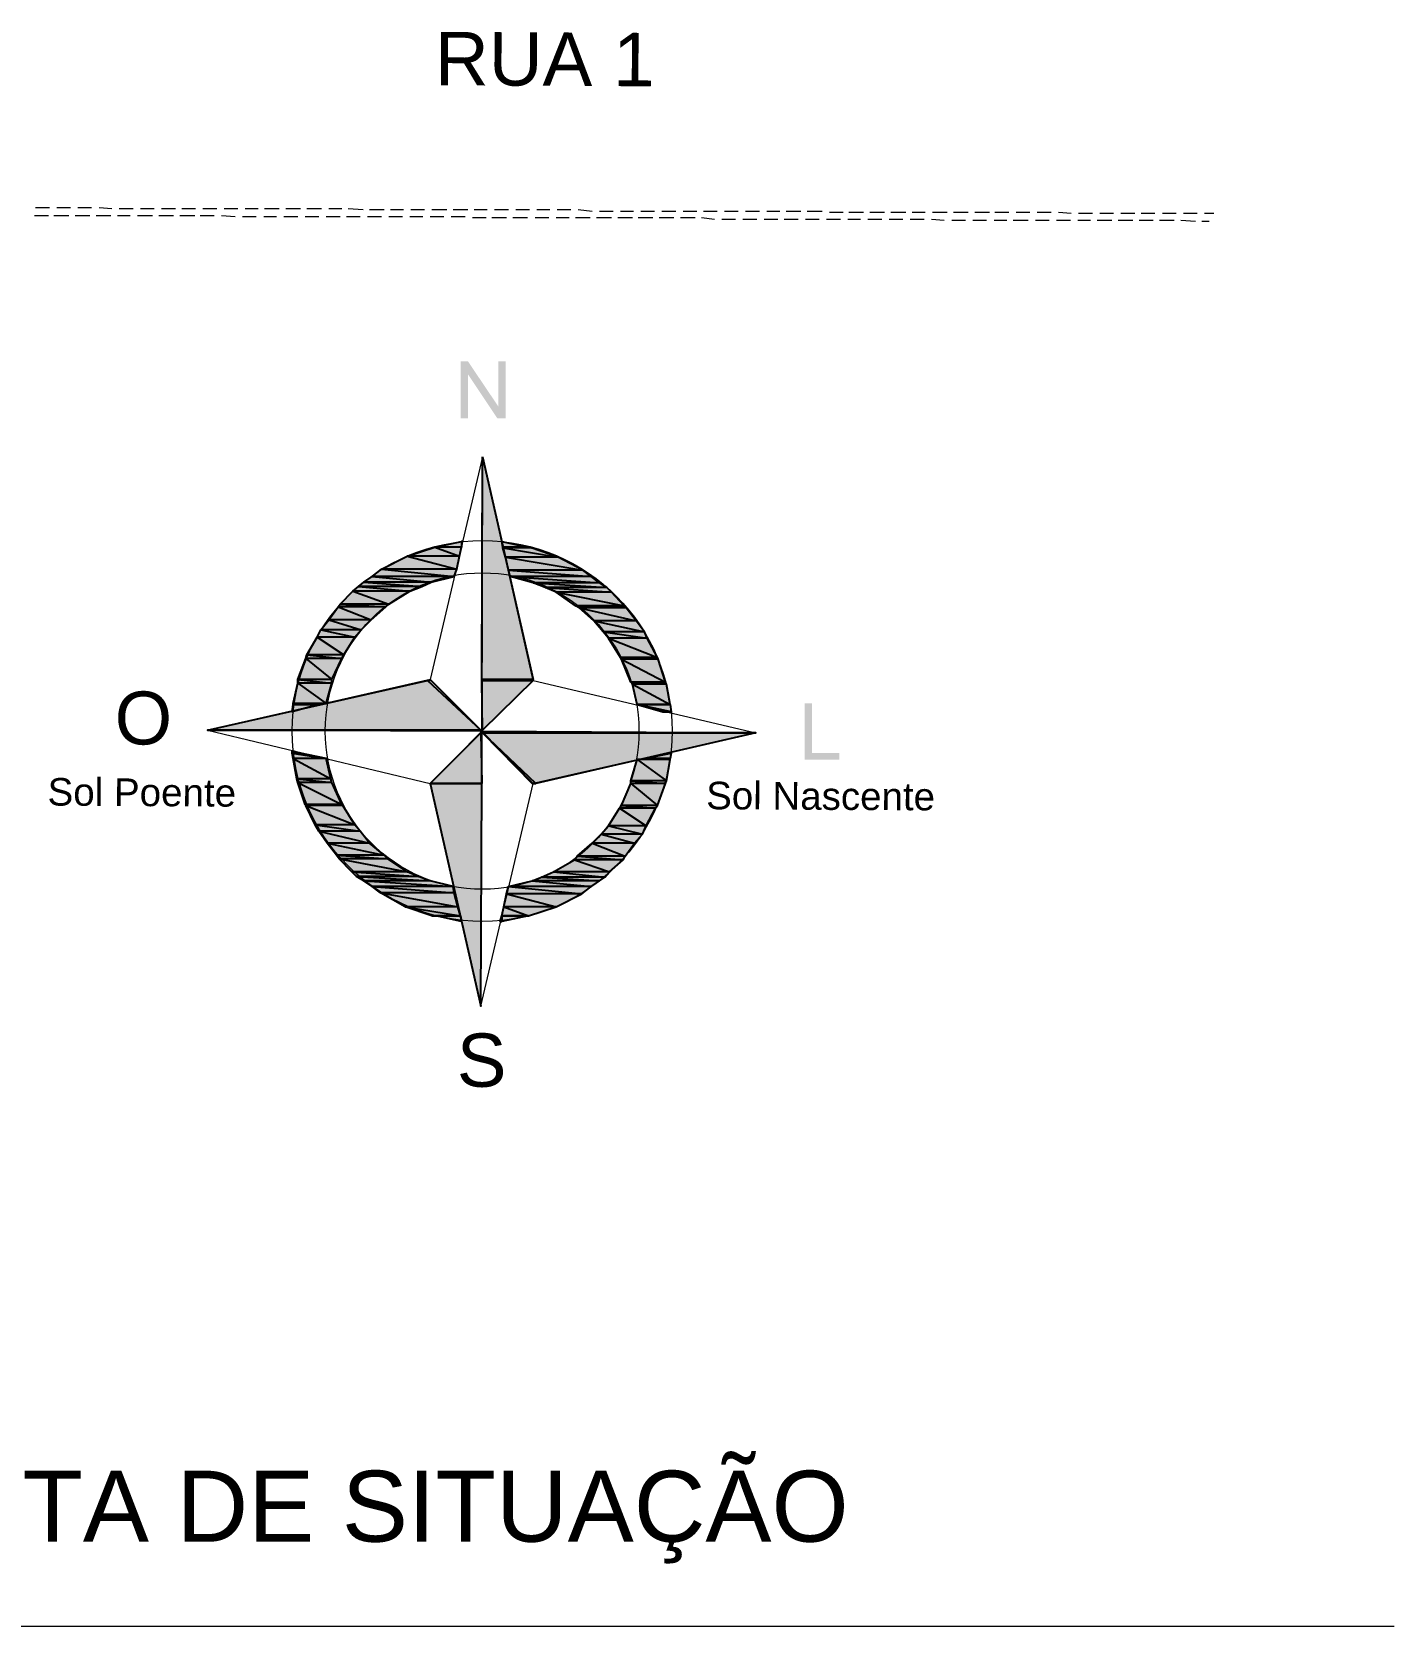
# Model space of a CAD drawing. Header units: millimetres. Extents: x 53 to 176, y -29 to 32.
# Drawn here: x 151.538 to 155.675, y -28.969 to -24.128 of the extents above; entities that cross this region are included whole.
import ezdxf

# ---------------------------------------------------------------- set-up
doc = ezdxf.new("R2010")
doc.units = ezdxf.units.MM
doc.layers.add('18 - Planta de situação', color=6, linetype='Continuous')
doc.styles.add('Arial0', font='arial.ttf', dxfattribs={"height": 3.14658})

msp = doc.modelspace()

# ---------------------------------------------------------------- hatches: boundary and pattern name
at = {"layer": '18 - Planta de situação', "true_color": 0x989898}
for points in [[(152.8399, -25.3011), (152.8399, -25.1279), (152.8623, -25.1279), (152.9545, -25.2648), (152.9545, -25.1279), (152.9768, -25.1279), (152.9768, -25.3011), (152.9517, -25.3011), (152.8623, -25.167), (152.8623, -25.3011)], [(153.8847, -26.3375), (153.8847, -26.1671), (153.907, -26.1671), (153.907, -26.3179), (153.9908, -26.3179), (153.9908, -26.3375)]]:
    msp.add_hatch(color=252, dxfattribs=at).paths.add_polyline_path(points)
at = {"layer": '18 - Planta de situação', "true_color": 0x000008}
for points in [[(152.907, -25.4184), (153.0606, -26.0944), (152.9042, -26.0944)], [(152.9656, -25.6754), (153.0438, -25.6922), (152.9684, -25.6922)], [(152.7477, -26.0944), (152.7505, -26.0972), (152.7394, -26.0972)], [(152.9042, -26.0972), (153.0606, -26.0972), (152.907, -26.2481)], [(152.3315, -26.1699), (152.4097, -26.1699), (152.3287, -26.1922)], [(153.3763, -26.1699), (153.4768, -26.1699), (153.4796, -26.1922)], [(152.0717, -26.2481), (152.9014, -26.2481), (152.9042, -26.2509)], [(152.9042, -26.2509), (152.9042, -26.2565), (152.9014, -26.2565)], [(152.9042, -26.2509), (153.7366, -26.2565), (152.907, -26.2565)], [(152.907, -26.2565), (153.7366, -26.2565), (153.069, -26.4101)], [(152.3287, -26.3095), (152.3538, -26.3179), (152.3287, -26.3179)], [(153.4796, -26.3179), (153.4768, -26.3347), (153.3986, -26.3347)], [(152.7645, -26.8124), (152.8399, -26.8124), (152.8427, -26.8291)], [(152.9656, -26.8124), (153.0466, -26.8124), (152.9656, -26.8291)]]:
    msp.add_hatch(color=8, dxfattribs=at).paths.add_polyline_path(points)
h = msp.add_hatch(color=8, dxfattribs=at)
h.paths.add_polyline_path([(152.8427, -25.6922), (152.7617, -25.6922), (152.8371, -25.7201)])
h.paths.add_polyline_path([(152.7617, -25.6922), (152.8371, -25.7201), (152.6779, -25.7201)])
h = msp.add_hatch(color=8, dxfattribs=at)
h.paths.add_polyline_path([(152.8455, -25.6754), (152.8427, -25.6754), (152.8427, -25.6922)])
h.paths.add_polyline_path([(152.8427, -25.6754), (152.8427, -25.6922), (152.7617, -25.6922)])
h = msp.add_hatch(color=8, dxfattribs=at)
h.paths.add_polyline_path([(153.0438, -25.6922), (152.9684, -25.6922), (153.055, -25.695)])
h.paths.add_polyline_path([(152.9684, -25.6922), (153.055, -25.695), (152.9684, -25.695)])
h = msp.add_hatch(color=8, dxfattribs=at)
h.paths.add_polyline_path([(153.055, -25.695), (152.9684, -25.695), (153.136, -25.7229)])
h.paths.add_polyline_path([(152.9684, -25.695), (153.136, -25.7229), (152.9768, -25.7229)])
h = msp.add_hatch(color=8, dxfattribs=at)
h.paths.add_polyline_path([(152.8371, -25.7201), (152.6779, -25.7201), (152.8287, -25.7592)])
h.paths.add_polyline_path([(152.6779, -25.7201), (152.8287, -25.7592), (152.5997, -25.7592)])
h = msp.add_hatch(color=8, dxfattribs=at)
h.paths.add_polyline_path([(153.136, -25.7229), (152.9768, -25.7229), (153.2115, -25.762)])
h.paths.add_polyline_path([(152.9768, -25.7229), (153.2115, -25.762), (152.9852, -25.762)])
h = msp.add_hatch(color=8, dxfattribs=at)
h.paths.add_polyline_path([(152.7505, -25.7983), (152.5466, -25.7983), (152.7226, -25.8123)])
h.paths.add_polyline_path([(152.5466, -25.7983), (152.7226, -25.8123), (152.5298, -25.8123)])
h = msp.add_hatch(color=8, dxfattribs=at)
h.paths.add_polyline_path([(152.8204, -25.7816), (152.5717, -25.7816), (152.7505, -25.7983)])
h.paths.add_polyline_path([(152.5717, -25.7816), (152.7505, -25.7983), (152.5466, -25.7983)])
h = msp.add_hatch(color=8, dxfattribs=at)
h.paths.add_polyline_path([(152.8287, -25.7592), (152.5997, -25.7592), (152.8204, -25.7816)])
h.paths.add_polyline_path([(152.5997, -25.7592), (152.8204, -25.7816), (152.5717, -25.7816)])
h = msp.add_hatch(color=8, dxfattribs=at)
h.paths.add_polyline_path([(153.2115, -25.762), (152.9852, -25.762), (153.2366, -25.7816)])
h.paths.add_polyline_path([(152.9852, -25.762), (153.2366, -25.7816), (152.9908, -25.7816)])
h = msp.add_hatch(color=8, dxfattribs=at)
h.paths.add_polyline_path([(153.2366, -25.7816), (152.9908, -25.7816), (153.2617, -25.8011)])
h.paths.add_polyline_path([(152.9908, -25.7816), (153.2617, -25.8011), (153.0606, -25.8011)])
h = msp.add_hatch(color=8, dxfattribs=at)
h.paths.add_polyline_path([(153.2617, -25.8011), (153.0606, -25.8011), (153.2841, -25.8151)])
h.paths.add_polyline_path([(153.0606, -25.8011), (153.2841, -25.8151), (153.0969, -25.8151)])
h = msp.add_hatch(color=8, dxfattribs=at)
h.paths.add_polyline_path([(152.6863, -25.8263), (152.5131, -25.8263), (152.622, -25.8654)])
h.paths.add_polyline_path([(152.5131, -25.8263), (152.622, -25.8654), (152.474, -25.8654)])
h = msp.add_hatch(color=8, dxfattribs=at)
h.paths.add_polyline_path([(152.7226, -25.8123), (152.5298, -25.8123), (152.6863, -25.8263)])
h.paths.add_polyline_path([(152.5298, -25.8123), (152.6863, -25.8263), (152.5131, -25.8263)])
h = msp.add_hatch(color=8, dxfattribs=at)
h.paths.add_polyline_path([(153.2841, -25.8151), (153.0969, -25.8151), (153.2981, -25.8291)])
h.paths.add_polyline_path([(153.0969, -25.8151), (153.2981, -25.8291), (153.1304, -25.8291)])
h = msp.add_hatch(color=8, dxfattribs=at)
h.paths.add_polyline_path([(153.2981, -25.8291), (153.1304, -25.8291), (153.3372, -25.871)])
h.paths.add_polyline_path([(153.1304, -25.8291), (153.3372, -25.871), (153.1891, -25.871)])
h = msp.add_hatch(color=8, dxfattribs=at)
h.paths.add_polyline_path([(152.6136, -25.8737), (152.4684, -25.8737), (152.5689, -25.9129)])
h.paths.add_polyline_path([(152.4684, -25.8737), (152.5689, -25.9129), (152.4404, -25.9129)])
h = msp.add_hatch(color=8, dxfattribs=at)
h.paths.add_polyline_path([(152.622, -25.8654), (152.474, -25.8654), (152.6136, -25.8737)])
h.paths.add_polyline_path([(152.474, -25.8654), (152.6136, -25.8737), (152.4684, -25.8737)])
h = msp.add_hatch(color=8, dxfattribs=at)
h.paths.add_polyline_path([(153.3372, -25.871), (153.1891, -25.871), (153.3428, -25.8765)])
h.paths.add_polyline_path([(153.1891, -25.871), (153.3428, -25.8765), (153.2003, -25.8765)])
h = msp.add_hatch(color=8, dxfattribs=at)
h.paths.add_polyline_path([(153.3428, -25.8765), (153.2003, -25.8765), (153.3735, -25.9157)])
h.paths.add_polyline_path([(153.2003, -25.8765), (153.3735, -25.9157), (153.245, -25.9157)])
h = msp.add_hatch(color=8, dxfattribs=at)
h.paths.add_polyline_path([(152.5382, -25.9436), (152.4153, -25.9436), (152.5187, -25.9659)])
h.paths.add_polyline_path([(152.4153, -25.9436), (152.5187, -25.9659), (152.4041, -25.9659)])
h = msp.add_hatch(color=8, dxfattribs=at)
h.paths.add_polyline_path([(152.5689, -25.9129), (152.4404, -25.9129), (152.5382, -25.9436)])
h.paths.add_polyline_path([(152.4404, -25.9129), (152.5382, -25.9436), (152.4153, -25.9436)])
h = msp.add_hatch(color=8, dxfattribs=at)
h.paths.add_polyline_path([(153.3735, -25.9157), (153.245, -25.9157), (153.3986, -25.9492)])
h.paths.add_polyline_path([(153.245, -25.9157), (153.3986, -25.9492), (153.2729, -25.9492)])
h = msp.add_hatch(color=8, dxfattribs=at)
h.paths.add_polyline_path([(152.5187, -25.9659), (152.4041, -25.9659), (152.4851, -26.019)])
h.paths.add_polyline_path([(152.4041, -25.9659), (152.4851, -26.019), (152.3734, -26.019)])
h = msp.add_hatch(color=8, dxfattribs=at)
h.paths.add_polyline_path([(153.3986, -25.9492), (153.2729, -25.9492), (153.407, -25.9687)])
h.paths.add_polyline_path([(153.2729, -25.9492), (153.407, -25.9687), (153.2897, -25.9687)])
h = msp.add_hatch(color=8, dxfattribs=at)
h.paths.add_polyline_path([(153.407, -25.9687), (153.2897, -25.9687), (153.4377, -26.0274)])
h.paths.add_polyline_path([(153.2897, -25.9687), (153.4377, -26.0274), (153.326, -26.0274)])
h = msp.add_hatch(color=8, dxfattribs=at)
h.paths.add_polyline_path([(152.4796, -26.0302), (152.3706, -26.0302), (152.4488, -26.0944)])
h.paths.add_polyline_path([(152.3706, -26.0302), (152.4488, -26.0944), (152.3455, -26.0944)])
h = msp.add_hatch(color=8, dxfattribs=at)
h.paths.add_polyline_path([(152.4851, -26.019), (152.3734, -26.019), (152.4796, -26.0302)])
h.paths.add_polyline_path([(152.3734, -26.019), (152.4796, -26.0302), (152.3706, -26.0302)])
h = msp.add_hatch(color=8, dxfattribs=at)
h.paths.add_polyline_path([(153.4377, -26.0274), (153.326, -26.0274), (153.4405, -26.033)])
h.paths.add_polyline_path([(153.326, -26.0274), (153.4405, -26.033), (153.3288, -26.033)])
h = msp.add_hatch(color=8, dxfattribs=at)
h.paths.add_polyline_path([(153.4405, -26.033), (153.3288, -26.033), (153.4629, -26.1028)])
h.paths.add_polyline_path([(153.3288, -26.033), (153.4629, -26.1028), (153.3567, -26.1028)])
h = msp.add_hatch(color=8, dxfattribs=at)
h.paths.add_polyline_path([(152.7505, -26.0972), (152.7394, -26.0972), (152.9014, -26.2481)])
h.paths.add_polyline_path([(152.7394, -26.0972), (152.9014, -26.2481), (152.0717, -26.2481)])
h = msp.add_hatch(color=8, dxfattribs=at)
h.paths.add_polyline_path([(152.4488, -26.1056), (152.3455, -26.1056), (152.4321, -26.1671)])
h.paths.add_polyline_path([(152.3455, -26.1056), (152.4321, -26.1671), (152.3315, -26.1671)])
h = msp.add_hatch(color=8, dxfattribs=at)
h.paths.add_polyline_path([(152.4488, -26.0944), (152.3455, -26.0944), (152.4488, -26.1056)])
h.paths.add_polyline_path([(152.3455, -26.0944), (152.4488, -26.1056), (152.3455, -26.1056)])
h = msp.add_hatch(color=8, dxfattribs=at)
h.paths.add_polyline_path([(153.0606, -26.0944), (152.9042, -26.0944), (153.0606, -26.0972)])
h.paths.add_polyline_path([(152.9042, -26.0944), (153.0606, -26.0972), (152.9042, -26.0972)])
h = msp.add_hatch(color=8, dxfattribs=at)
h.paths.add_polyline_path([(152.9042, -26.0972), (152.9042, -26.2481), (152.907, -26.2481)])
h.paths.add_polyline_path([(152.9042, -26.2481), (152.907, -26.2481), (152.9042, -26.2509)])
h = msp.add_hatch(color=8, dxfattribs=at)
h.paths.add_polyline_path([(153.4629, -26.1028), (153.3567, -26.1028), (153.4657, -26.1084)])
h.paths.add_polyline_path([(153.3567, -26.1028), (153.4657, -26.1084), (153.3623, -26.1084)])
h = msp.add_hatch(color=8, dxfattribs=at)
h.paths.add_polyline_path([(153.4657, -26.1084), (153.3623, -26.1084), (153.4768, -26.1699)])
h.paths.add_polyline_path([(153.3623, -26.1084), (153.4768, -26.1699), (153.3763, -26.1699)])
h = msp.add_hatch(color=8, dxfattribs=at)
h.paths.add_polyline_path([(152.4321, -26.1671), (152.3315, -26.1671), (152.4097, -26.1699)])
h.paths.add_polyline_path([(152.3315, -26.1671), (152.4097, -26.1699), (152.3315, -26.1699)])
h = msp.add_hatch(color=8, dxfattribs=at)
h.paths.add_polyline_path([(153.3763, -26.1699), (153.4545, -26.1922), (153.4796, -26.1922)])
h.paths.add_polyline_path([(153.4545, -26.1922), (153.4796, -26.1922), (153.4796, -26.195)])
h = msp.add_hatch(color=8, dxfattribs=at)
h.paths.add_polyline_path([(152.9042, -26.2565), (152.9014, -26.2565), (152.9042, -26.4101)])
h.paths.add_polyline_path([(152.9014, -26.2565), (152.9042, -26.4101), (152.7477, -26.4101)])
h.paths.add_polyline_path([(152.9042, -26.4101), (152.7477, -26.4101), (152.9014, -27.0861)])
h = msp.add_hatch(color=8, dxfattribs=at)
h.paths.add_polyline_path([(152.907, -26.2565), (153.0578, -26.4101), (153.069, -26.4101)])
h.paths.add_polyline_path([(153.0578, -26.4101), (153.069, -26.4101), (153.0606, -26.4101)])
h = msp.add_hatch(color=8, dxfattribs=at)
h.paths.add_polyline_path([(152.3538, -26.3179), (152.3287, -26.3179), (152.4321, -26.3347)])
h.paths.add_polyline_path([(152.3287, -26.3179), (152.4321, -26.3347), (152.3315, -26.3347)])
h = msp.add_hatch(color=8, dxfattribs=at)
h.paths.add_polyline_path([(152.4321, -26.3347), (152.3315, -26.3347), (152.446, -26.3961)])
h.paths.add_polyline_path([(152.3315, -26.3347), (152.446, -26.3961), (152.3427, -26.3961)])
h = msp.add_hatch(color=8, dxfattribs=at)
h.paths.add_polyline_path([(153.4768, -26.3347), (153.3986, -26.3347), (153.4768, -26.3375)])
h.paths.add_polyline_path([(153.3986, -26.3347), (153.4768, -26.3375), (153.3763, -26.3375)])
h = msp.add_hatch(color=8, dxfattribs=at)
h.paths.add_polyline_path([(153.4768, -26.3375), (153.3763, -26.3375), (153.4657, -26.4017)])
h.paths.add_polyline_path([(153.3763, -26.3375), (153.4657, -26.4017), (153.3567, -26.4017)])
h = msp.add_hatch(color=8, dxfattribs=at)
h.paths.add_polyline_path([(152.446, -26.3961), (152.3427, -26.3961), (152.4488, -26.4073)])
h.paths.add_polyline_path([(152.3427, -26.3961), (152.4488, -26.4073), (152.3455, -26.4073)])
h = msp.add_hatch(color=8, dxfattribs=at)
h.paths.add_polyline_path([(152.4488, -26.4073), (152.3455, -26.4073), (152.4796, -26.4744)])
h.paths.add_polyline_path([(152.3455, -26.4073), (152.4796, -26.4744), (152.3678, -26.4744)])
h = msp.add_hatch(color=8, dxfattribs=at)
h.paths.add_polyline_path([(153.4629, -26.4101), (153.3567, -26.4101), (153.4377, -26.4771)])
h.paths.add_polyline_path([(153.3567, -26.4101), (153.4377, -26.4771), (153.3288, -26.4771)])
h = msp.add_hatch(color=8, dxfattribs=at)
h.paths.add_polyline_path([(153.4657, -26.4017), (153.3567, -26.4017), (153.4629, -26.4101)])
h.paths.add_polyline_path([(153.3567, -26.4017), (153.4629, -26.4101), (153.3567, -26.4101)])
h = msp.add_hatch(color=8, dxfattribs=at)
h.paths.add_polyline_path([(152.4796, -26.4744), (152.3678, -26.4744), (152.4824, -26.4771)])
h.paths.add_polyline_path([(152.3678, -26.4744), (152.4824, -26.4771), (152.3706, -26.4771)])
h = msp.add_hatch(color=8, dxfattribs=at)
h.paths.add_polyline_path([(152.4824, -26.4771), (152.3706, -26.4771), (152.5187, -26.5358)])
h.paths.add_polyline_path([(152.3706, -26.4771), (152.5187, -26.5358), (152.3985, -26.5358)])
h = msp.add_hatch(color=8, dxfattribs=at)
h.paths.add_polyline_path([(153.4377, -26.4771), (153.3288, -26.4771), (153.4321, -26.4855)])
h.paths.add_polyline_path([(153.3288, -26.4771), (153.4321, -26.4855), (153.3232, -26.4855)])
h = msp.add_hatch(color=8, dxfattribs=at)
h.paths.add_polyline_path([(153.4321, -26.4855), (153.3232, -26.4855), (153.4042, -26.5386)])
h.paths.add_polyline_path([(153.3232, -26.4855), (153.4042, -26.5386), (153.2897, -26.5386)])
h = msp.add_hatch(color=8, dxfattribs=at)
h.paths.add_polyline_path([(152.5187, -26.5358), (152.3985, -26.5358), (152.5354, -26.5554)])
h.paths.add_polyline_path([(152.3985, -26.5358), (152.5354, -26.5554), (152.4097, -26.5554)])
h = msp.add_hatch(color=8, dxfattribs=at)
h.paths.add_polyline_path([(152.5354, -26.5554), (152.4097, -26.5554), (152.5634, -26.5917)])
h.paths.add_polyline_path([(152.4097, -26.5554), (152.5634, -26.5917), (152.4349, -26.5917)])
h = msp.add_hatch(color=8, dxfattribs=at)
h.paths.add_polyline_path([(153.393, -26.5637), (153.2673, -26.5637), (153.3679, -26.5917)])
h.paths.add_polyline_path([(153.2673, -26.5637), (153.3679, -26.5917), (153.2394, -26.5917)])
h = msp.add_hatch(color=8, dxfattribs=at)
h.paths.add_polyline_path([(153.4042, -26.5386), (153.2897, -26.5386), (153.393, -26.5637)])
h.paths.add_polyline_path([(153.2897, -26.5386), (153.393, -26.5637), (153.2673, -26.5637)])
h = msp.add_hatch(color=8, dxfattribs=at)
h.paths.add_polyline_path([(152.5634, -26.5917), (152.4349, -26.5917), (152.6081, -26.628)])
h.paths.add_polyline_path([(152.4349, -26.5917), (152.6081, -26.628), (152.4628, -26.628)])
h = msp.add_hatch(color=8, dxfattribs=at)
h.paths.add_polyline_path([(153.3679, -26.5917), (153.2394, -26.5917), (153.34, -26.6308)])
h.paths.add_polyline_path([(153.2394, -26.5917), (153.34, -26.6308), (153.1947, -26.6308)])
h = msp.add_hatch(color=8, dxfattribs=at)
h.paths.add_polyline_path([(152.6081, -26.628), (152.4628, -26.628), (152.6192, -26.6392)])
h.paths.add_polyline_path([(152.4628, -26.628), (152.6192, -26.6392), (152.4712, -26.6392)])
h = msp.add_hatch(color=8, dxfattribs=at)
h.paths.add_polyline_path([(152.6192, -26.6392), (152.4712, -26.6392), (152.6779, -26.6783)])
h.paths.add_polyline_path([(152.4712, -26.6392), (152.6779, -26.6783), (152.5103, -26.6783)])
h = msp.add_hatch(color=8, dxfattribs=at)
h.paths.add_polyline_path([(153.3344, -26.642), (153.1863, -26.642), (153.2925, -26.6783)])
h.paths.add_polyline_path([(153.1863, -26.642), (153.2925, -26.6783), (153.1221, -26.6783)])
h = msp.add_hatch(color=8, dxfattribs=at)
h.paths.add_polyline_path([(153.34, -26.6308), (153.1947, -26.6308), (153.3344, -26.642)])
h.paths.add_polyline_path([(153.1947, -26.6308), (153.3344, -26.642), (153.1863, -26.642)])
h = msp.add_hatch(color=8, dxfattribs=at)
h.paths.add_polyline_path([(152.6779, -26.6783), (152.5103, -26.6783), (152.7114, -26.6923)])
h.paths.add_polyline_path([(152.5103, -26.6783), (152.7114, -26.6923), (152.5243, -26.6923)])
h = msp.add_hatch(color=8, dxfattribs=at)
h.paths.add_polyline_path([(152.7114, -26.6923), (152.5243, -26.6923), (152.7477, -26.7062)])
h.paths.add_polyline_path([(152.5243, -26.6923), (152.7477, -26.7062), (152.5466, -26.7062)])
h = msp.add_hatch(color=8, dxfattribs=at)
h.paths.add_polyline_path([(152.7477, -26.7062), (152.5466, -26.7062), (152.8176, -26.723)])
h.paths.add_polyline_path([(152.5466, -26.7062), (152.8176, -26.723), (152.5717, -26.723)])
h = msp.add_hatch(color=8, dxfattribs=at)
h.paths.add_polyline_path([(152.8176, -26.723), (152.5717, -26.723), (152.8204, -26.7425)])
h.paths.add_polyline_path([(152.5717, -26.723), (152.8204, -26.7425), (152.5969, -26.7425)])
h = msp.add_hatch(color=8, dxfattribs=at)
h.paths.add_polyline_path([(153.2366, -26.723), (152.9852, -26.723), (153.2087, -26.7453)])
h.paths.add_polyline_path([(152.9852, -26.723), (153.2087, -26.7453), (152.9796, -26.7453)])
h = msp.add_hatch(color=8, dxfattribs=at)
h.paths.add_polyline_path([(153.2617, -26.7062), (153.0578, -26.7062), (153.2366, -26.723)])
h.paths.add_polyline_path([(153.0578, -26.7062), (153.2366, -26.723), (152.9852, -26.723)])
h = msp.add_hatch(color=8, dxfattribs=at)
h.paths.add_polyline_path([(153.2785, -26.695), (153.0858, -26.695), (153.2617, -26.7062)])
h.paths.add_polyline_path([(153.0858, -26.695), (153.2617, -26.7062), (153.0578, -26.7062)])
h = msp.add_hatch(color=8, dxfattribs=at)
h.paths.add_polyline_path([(153.2925, -26.6783), (153.1221, -26.6783), (153.2785, -26.695)])
h.paths.add_polyline_path([(153.1221, -26.6783), (153.2785, -26.695), (153.0858, -26.695)])
h = msp.add_hatch(color=8, dxfattribs=at)
h.paths.add_polyline_path([(152.8204, -26.7425), (152.5969, -26.7425), (152.8315, -26.7844)])
h.paths.add_polyline_path([(152.5969, -26.7425), (152.8315, -26.7844), (152.6723, -26.7844)])
h = msp.add_hatch(color=8, dxfattribs=at)
h.paths.add_polyline_path([(153.2087, -26.7453), (152.9796, -26.7453), (153.1304, -26.7844)])
h.paths.add_polyline_path([(152.9796, -26.7453), (153.1304, -26.7844), (152.9712, -26.7844)])
h = msp.add_hatch(color=8, dxfattribs=at)
h.paths.add_polyline_path([(152.8315, -26.7844), (152.6723, -26.7844), (152.8399, -26.8124)])
h.paths.add_polyline_path([(152.6723, -26.7844), (152.8399, -26.8124), (152.7533, -26.8124)])
h = msp.add_hatch(color=8, dxfattribs=at)
h.paths.add_polyline_path([(152.9656, -26.8291), (152.96, -26.8291)])
h.paths.add_polyline_path([(152.9656, -26.8291), (152.96, -26.8291), (152.9656, -26.8124)])
h = msp.add_hatch(color=8, dxfattribs=at)
h.paths.add_polyline_path([(153.1304, -26.7844), (152.9712, -26.7844), (153.0466, -26.8124)])
h.paths.add_polyline_path([(152.9712, -26.7844), (153.0466, -26.8124), (152.9656, -26.8124)])

# ---------------------------------------------------------------- linework, layer by layer
at = {"layer": '18 - Planta de situação', "color": 251, "linetype": 'Continuous', "lineweight": 13, "true_color": 0x545454}
for points in [[(151.5884, -24.6865), (151.5465, -24.6865), (151.5465, -24.6865)], [(151.5493, -24.6614), (151.5912, -24.6614), (151.5912, -24.6614)], [(151.6499, -24.6865), (151.6052, -24.6865), (151.6052, -24.6865)], [(151.6136, -24.6614), (151.6555, -24.6614), (151.6555, -24.6614)], [(151.7141, -24.6865), (151.6694, -24.6865), (151.6694, -24.6865)], [(151.6778, -24.6614), (151.7197, -24.6614), (151.7197, -24.6614)], [(151.7784, -24.6865), (151.7337, -24.6865), (151.7337, -24.6865)], [(151.7421, -24.6614), (151.7812, -24.6642), (151.7812, -24.6642)], [(151.837, -24.6865), (151.7979, -24.6865), (151.7979, -24.6865)], [(151.8035, -24.6642), (151.8454, -24.6642), (151.8454, -24.6642)], [(151.9041, -24.6865), (151.8594, -24.6865), (151.8594, -24.6865)], [(151.8678, -24.6642), (151.9097, -24.6642), (151.9097, -24.6642)], [(151.9683, -24.6865), (151.9236, -24.6865), (151.9236, -24.6865)], [(151.932, -24.6642), (151.9739, -24.6642), (151.9739, -24.6642)], [(152.0326, -24.6865), (151.9879, -24.6865), (151.9879, -24.6865)], [(151.9935, -24.6642), (152.0354, -24.6642), (152.0354, -24.6642)], [(152.0913, -24.6865), (152.0494, -24.6865), (152.0494, -24.6865)], [(152.0577, -24.6642), (152.0996, -24.6642), (152.0996, -24.6642)], [(152.1555, -24.6893), (152.1136, -24.6865), (152.1136, -24.6865)], [(152.122, -24.6642), (152.1639, -24.6642), (152.1639, -24.6642)], [(152.2198, -24.6893), (152.1779, -24.6893), (152.1779, -24.6893)], [(152.1862, -24.6642), (152.2253, -24.6642), (152.2253, -24.6642)], [(152.2812, -24.6893), (152.2421, -24.6893), (152.2421, -24.6893)], [(152.2449, -24.6642), (152.2896, -24.6642), (152.2896, -24.6642)], [(152.3455, -24.6893), (152.3036, -24.6893), (152.3036, -24.6893)], [(152.3092, -24.6642), (152.3538, -24.6642), (152.3538, -24.6642)], [(152.4097, -24.6893), (152.3678, -24.6893), (152.3678, -24.6893)], [(152.3734, -24.6642), (152.4181, -24.6642), (152.4181, -24.6642)], [(152.474, -24.6893), (152.4321, -24.6893), (152.4321, -24.6893)], [(152.4404, -24.6642), (152.4796, -24.6642), (152.4796, -24.6642)], [(152.5354, -24.6893), (152.4935, -24.6893), (152.4935, -24.6893)], [(152.4991, -24.6642), (152.5438, -24.667), (152.5438, -24.667)], [(152.5997, -24.6893), (152.5578, -24.6893), (152.5578, -24.6893)], [(152.5634, -24.667), (152.6081, -24.667), (152.6081, -24.667)], [(152.6639, -24.6893), (152.622, -24.6893), (152.622, -24.6893)], [(152.6276, -24.667), (152.6667, -24.667), (152.6667, -24.667)], [(152.7254, -24.6893), (152.6863, -24.6893), (152.6863, -24.6893)], [(152.6891, -24.667), (152.731, -24.667), (152.731, -24.667)], [(152.7896, -24.6893), (152.7477, -24.6893), (152.7477, -24.6893)], [(152.7533, -24.667), (152.798, -24.667), (152.798, -24.667)], [(152.8539, -24.6893), (152.812, -24.6893), (152.812, -24.6893)], [(152.8176, -24.667), (152.8623, -24.667), (152.8623, -24.667)], [(152.8818, -24.667), (152.9209, -24.667), (152.9209, -24.667)], [(152.9433, -24.667), (152.9852, -24.667), (152.9852, -24.667)], [(153.0075, -24.667), (153.0494, -24.667), (153.0494, -24.667)], [(153.0718, -24.667), (153.1109, -24.667), (153.1109, -24.667)], [(153.1332, -24.667), (153.1751, -24.667), (153.1751, -24.667)], [(153.1975, -24.667), (153.2394, -24.6725), (153.2394, -24.6725)], [(153.2617, -24.6725), (153.3036, -24.6725), (153.3036, -24.6725)], [(153.326, -24.6725), (153.3651, -24.6725), (153.3651, -24.6725)], [(153.3875, -24.6725), (153.4294, -24.6725), (153.4294, -24.6725)], [(153.4517, -24.6725), (153.4936, -24.6725), (153.4936, -24.6725)], [(153.516, -24.6725), (153.5579, -24.6725), (153.5579, -24.6725)], [(153.5774, -24.6725), (153.6193, -24.6725), (153.6193, -24.6725)], [(153.6417, -24.6725), (153.6836, -24.6725), (153.6836, -24.6725)], [(153.7059, -24.6725), (153.7478, -24.6725), (153.7478, -24.6725)], [(153.7702, -24.6725), (153.8093, -24.6725), (153.8093, -24.6725)], [(153.8288, -24.6725), (153.8735, -24.6725), (153.8735, -24.6725)], [(153.8931, -24.6725), (153.9378, -24.6725), (153.9378, -24.6725)], [(153.9601, -24.6753), (154.002, -24.6753), (154.002, -24.6753)], [(154.0188, -24.6753), (154.0635, -24.6753), (154.0635, -24.6753)], [(154.083, -24.6753), (154.1277, -24.6753), (154.1277, -24.6753)], [(154.1473, -24.6753), (154.192, -24.6753), (154.192, -24.6753)], [(154.2115, -24.6753), (154.2506, -24.6753), (154.2506, -24.6753)], [(154.273, -24.6753), (154.3177, -24.6753), (154.3177, -24.6753)], [(154.3372, -24.6753), (154.3819, -24.6753), (154.3819, -24.6753)], [(154.4015, -24.6753), (154.4462, -24.6753), (154.4462, -24.6753)], [(154.463, -24.6753), (154.5049, -24.6753), (154.5049, -24.6753)], [(154.5272, -24.6753), (154.5691, -24.6753), (154.5691, -24.6753)], [(154.5915, -24.6753), (154.6334, -24.6753), (154.6334, -24.6753)], [(154.6557, -24.6753), (154.6948, -24.6781), (154.6948, -24.6781)], [(154.7172, -24.6781), (154.7591, -24.6781), (154.7591, -24.6781)], [(154.7814, -24.6781), (154.8233, -24.6781), (154.8233, -24.6781)], [(154.8457, -24.6781), (154.8876, -24.6781), (154.8876, -24.6781)], [(154.9071, -24.6781), (154.949, -24.6781), (154.949, -24.6781)], [(154.9714, -24.6781), (155.0133, -24.6781), (155.0133, -24.6781)], [(155.0356, -24.6781), (155.0775, -24.6781), (155.0775, -24.6781)], [(155.0999, -24.6781), (155.1278, -24.6781), (155.1278, -24.6781)], [(152.9181, -24.6921), (152.8762, -24.6921), (152.8762, -24.6921)], [(152.9796, -24.6921), (152.9349, -24.6921), (152.9349, -24.6921)], [(153.0438, -24.6921), (152.9992, -24.6921), (152.9992, -24.6921)], [(153.1081, -24.6921), (153.0662, -24.6921), (153.0662, -24.6921)], [(153.1696, -24.6921), (153.1304, -24.6921), (153.1304, -24.6921)], [(153.2338, -24.6921), (153.1891, -24.6921), (153.1891, -24.6921)], [(153.2981, -24.6921), (153.2534, -24.6921), (153.2534, -24.6921)], [(153.3623, -24.6921), (153.3176, -24.6921), (153.3176, -24.6921)], [(153.4238, -24.6921), (153.3791, -24.6921), (153.3791, -24.6921)], [(153.488, -24.6921), (153.4433, -24.6921), (153.4433, -24.6921)], [(153.5523, -24.6921), (153.5076, -24.6921), (153.5076, -24.6921)], [(153.6109, -24.6977), (153.5718, -24.6921), (153.5718, -24.6921)], [(153.6752, -24.6977), (153.6333, -24.6977), (153.6333, -24.6977)], [(153.7394, -24.6977), (153.6975, -24.6977), (153.6975, -24.6977)], [(153.8037, -24.6977), (153.7618, -24.6977), (153.7618, -24.6977)], [(153.8651, -24.6977), (153.8232, -24.6977), (153.8232, -24.6977)], [(153.9294, -24.6977), (153.8875, -24.6977), (153.8875, -24.6977)], [(153.9936, -24.6977), (153.9517, -24.6977), (153.9517, -24.6977)], [(154.0551, -24.6977), (154.016, -24.6977), (154.016, -24.6977)], [(154.1194, -24.6977), (154.0774, -24.6977), (154.0774, -24.6977)], [(154.1836, -24.6977), (154.1417, -24.6977), (154.1417, -24.6977)], [(154.2479, -24.6977), (154.206, -24.6977), (154.206, -24.6977)], [(154.3093, -24.7005), (154.2702, -24.6977), (154.2702, -24.6977)], [(154.3736, -24.7005), (154.3317, -24.7005), (154.3317, -24.7005)], [(154.4378, -24.7005), (154.3959, -24.7005), (154.3959, -24.7005)], [(154.4993, -24.7005), (154.4602, -24.7005), (154.4602, -24.7005)], [(154.5635, -24.7005), (154.5188, -24.7005), (154.5188, -24.7005)], [(154.6278, -24.7005), (154.5859, -24.7005), (154.5859, -24.7005)], [(154.692, -24.7005), (154.6501, -24.7005), (154.6501, -24.7005)], [(154.7535, -24.7005), (154.7144, -24.7005), (154.7144, -24.7005)], [(154.8177, -24.7005), (154.773, -24.7005), (154.773, -24.7005)], [(154.882, -24.7005), (154.8373, -24.7005), (154.8373, -24.7005)], [(154.9434, -24.7005), (154.9015, -24.7005), (154.9015, -24.7005)], [(155.0077, -24.7005), (154.963, -24.7005), (154.963, -24.7005)], [(155.0719, -24.7033), (155.0272, -24.7005), (155.0272, -24.7005)], [(155.1138, -24.7033), (155.0915, -24.7033), (155.0915, -24.7033)]]:
    msp.add_lwpolyline(points, dxfattribs=at)
at = {"layer": '18 - Planta de situação', "color": 252, "linetype": 'Continuous', "lineweight": 9, "true_color": 0x989898}
for points in [[(152.907, -25.4184), (152.7477, -26.0944), (152.7477, -26.0944)], [(153.0606, -26.0972), (153.7366, -26.2565), (153.7366, -26.2565)], [(152.0717, -26.2481), (152.7477, -26.4101), (152.7477, -26.4101)], [(152.9014, -27.0861), (153.0606, -26.4101), (153.0606, -26.4101)]]:
    msp.add_lwpolyline(points, dxfattribs=at)
at = {"layer": '18 - Planta de situação', "color": 8, "linetype": 'Continuous', "lineweight": -2, "true_color": 0x000008}
for points in [[(152.907, -25.4184), (153.0606, -26.0944), (152.9042, -26.0944)], [(152.7617, -25.6922), (152.8371, -25.7201), (152.6779, -25.7201)], [(152.8427, -25.6754), (152.8427, -25.6922), (152.7617, -25.6922)], [(152.8427, -25.6922), (152.7617, -25.6922), (152.8371, -25.7201)], [(152.8455, -25.6754), (152.8427, -25.6754), (152.8427, -25.6754)], [(152.8455, -25.6754), (152.8427, -25.6754), (152.8427, -25.6922)], [(152.9656, -25.6754), (153.0438, -25.6922), (152.9684, -25.6922)], [(153.0438, -25.6922), (152.9684, -25.6922), (153.055, -25.695)], [(152.9684, -25.6922), (153.055, -25.695), (152.9684, -25.695)], [(153.055, -25.695), (152.9684, -25.695), (153.136, -25.7229)], [(152.9684, -25.695), (153.136, -25.7229), (152.9768, -25.7229)], [(152.6779, -25.7201), (152.8287, -25.7592), (152.5997, -25.7592)], [(152.8371, -25.7201), (152.6779, -25.7201), (152.8287, -25.7592)], [(153.136, -25.7229), (152.9768, -25.7229), (153.2115, -25.762)], [(152.9768, -25.7229), (153.2115, -25.762), (152.9852, -25.762)], [(152.5466, -25.7983), (152.7226, -25.8123), (152.5298, -25.8123)], [(152.5717, -25.7816), (152.7505, -25.7983), (152.5466, -25.7983)], [(152.7505, -25.7983), (152.5466, -25.7983), (152.7226, -25.8123)], [(152.5997, -25.7592), (152.8204, -25.7816), (152.5717, -25.7816)], [(152.8204, -25.7816), (152.5717, -25.7816), (152.7505, -25.7983)], [(152.8287, -25.7592), (152.5997, -25.7592), (152.8204, -25.7816)], [(153.2115, -25.762), (152.9852, -25.762), (153.2366, -25.7816)], [(152.9852, -25.762), (153.2366, -25.7816), (152.9908, -25.7816)], [(153.2366, -25.7816), (152.9908, -25.7816), (153.2617, -25.8011)], [(152.9908, -25.7816), (153.2617, -25.8011), (153.0606, -25.8011)], [(153.2617, -25.8011), (153.0606, -25.8011), (153.2841, -25.8151)], [(153.0606, -25.8011), (153.2841, -25.8151), (153.0969, -25.8151)], [(152.5131, -25.8263), (152.622, -25.8654), (152.474, -25.8654)], [(152.5298, -25.8123), (152.6863, -25.8263), (152.5131, -25.8263)], [(152.6863, -25.8263), (152.5131, -25.8263), (152.622, -25.8654)], [(152.7226, -25.8123), (152.5298, -25.8123), (152.6863, -25.8263)], [(153.2841, -25.8151), (153.0969, -25.8151), (153.2981, -25.8291)], [(153.0969, -25.8151), (153.2981, -25.8291), (153.1304, -25.8291)], [(153.2981, -25.8291), (153.1304, -25.8291), (153.3372, -25.871)], [(153.1304, -25.8291), (153.3372, -25.871), (153.1891, -25.871)], [(152.4684, -25.8737), (152.5689, -25.9129), (152.4404, -25.9129)], [(152.474, -25.8654), (152.6136, -25.8737), (152.4684, -25.8737)], [(152.6136, -25.8737), (152.4684, -25.8737), (152.5689, -25.9129)], [(152.622, -25.8654), (152.474, -25.8654), (152.6136, -25.8737)], [(153.3372, -25.871), (153.1891, -25.871), (153.3428, -25.8765)], [(153.1891, -25.871), (153.3428, -25.8765), (153.2003, -25.8765)], [(153.3428, -25.8765), (153.2003, -25.8765), (153.3735, -25.9157)], [(153.2003, -25.8765), (153.3735, -25.9157), (153.245, -25.9157)], [(152.4153, -25.9436), (152.5187, -25.9659), (152.4041, -25.9659)], [(152.4404, -25.9129), (152.5382, -25.9436), (152.4153, -25.9436)], [(152.5382, -25.9436), (152.4153, -25.9436), (152.5187, -25.9659)], [(152.5689, -25.9129), (152.4404, -25.9129), (152.5382, -25.9436)], [(153.3735, -25.9157), (153.245, -25.9157), (153.3986, -25.9492)], [(153.245, -25.9157), (153.3986, -25.9492), (153.2729, -25.9492)], [(152.4041, -25.9659), (152.4851, -26.019), (152.3734, -26.019)], [(152.5187, -25.9659), (152.4041, -25.9659), (152.4851, -26.019)], [(153.3986, -25.9492), (153.2729, -25.9492), (153.407, -25.9687)], [(153.2729, -25.9492), (153.407, -25.9687), (153.2897, -25.9687)], [(153.407, -25.9687), (153.2897, -25.9687), (153.4377, -26.0274)], [(153.2897, -25.9687), (153.4377, -26.0274), (153.326, -26.0274)], [(152.3706, -26.0302), (152.4488, -26.0944), (152.3455, -26.0944)], [(152.3734, -26.019), (152.4796, -26.0302), (152.3706, -26.0302)], [(152.4796, -26.0302), (152.3706, -26.0302), (152.4488, -26.0944)], [(152.4851, -26.019), (152.3734, -26.019), (152.4796, -26.0302)], [(153.4377, -26.0274), (153.326, -26.0274), (153.4405, -26.033)], [(153.326, -26.0274), (153.4405, -26.033), (153.3288, -26.033)], [(153.4405, -26.033), (153.3288, -26.033), (153.4629, -26.1028)], [(153.3288, -26.033), (153.4629, -26.1028), (153.3567, -26.1028)], [(152.7394, -26.0972), (152.9014, -26.2481), (152.0717, -26.2481)], [(152.3455, -26.1056), (152.4321, -26.1671), (152.3315, -26.1671)], [(152.4488, -26.0944), (152.3455, -26.0944), (152.4488, -26.1056)], [(152.3455, -26.0944), (152.4488, -26.1056), (152.3455, -26.1056)], [(152.4488, -26.1056), (152.3455, -26.1056), (152.4321, -26.1671)], [(152.7477, -26.0944), (152.7505, -26.0972), (152.7394, -26.0972)], [(152.7505, -26.0972), (152.7394, -26.0972), (152.9014, -26.2481)], [(153.0606, -26.0944), (152.9042, -26.0944), (153.0606, -26.0972)], [(152.9042, -26.0944), (153.0606, -26.0972), (152.9042, -26.0972)], [(152.9042, -26.0972), (152.9042, -26.2481), (152.907, -26.2481)], [(152.9042, -26.0972), (153.0606, -26.0972), (152.907, -26.2481)], [(153.4629, -26.1028), (153.3567, -26.1028), (153.4657, -26.1084)], [(153.3567, -26.1028), (153.4657, -26.1084), (153.3623, -26.1084)], [(153.4657, -26.1084), (153.3623, -26.1084), (153.4768, -26.1699)], [(153.3623, -26.1084), (153.4768, -26.1699), (153.3763, -26.1699)], [(152.3315, -26.1699), (152.4097, -26.1699), (152.3287, -26.1922)], [(152.4321, -26.1671), (152.3315, -26.1671), (152.4097, -26.1699)], [(152.3315, -26.1671), (152.4097, -26.1699), (152.3315, -26.1699)], [(153.3763, -26.1699), (153.4545, -26.1922), (153.4796, -26.1922)], [(153.3763, -26.1699), (153.4768, -26.1699), (153.4796, -26.1922)], [(153.4545, -26.1922), (153.4796, -26.1922), (153.4796, -26.195)], [(152.0717, -26.2481), (152.9014, -26.2481), (152.9042, -26.2509)], [(152.9014, -26.2565), (152.9042, -26.4101), (152.7477, -26.4101)], [(152.9042, -26.2509), (152.9042, -26.2565), (152.9014, -26.2565)], [(152.9042, -26.2565), (152.9014, -26.2565), (152.9042, -26.4101)], [(152.9042, -26.2481), (152.907, -26.2481), (152.9042, -26.2509)], [(152.9042, -26.2509), (153.7366, -26.2565), (152.907, -26.2565)], [(152.907, -26.2565), (153.0578, -26.4101), (153.069, -26.4101)], [(152.907, -26.2565), (153.7366, -26.2565), (153.069, -26.4101)], [(152.3287, -26.3095), (152.3538, -26.3179), (152.3287, -26.3179)], [(152.3538, -26.3179), (152.3287, -26.3179), (152.4321, -26.3347)], [(152.3287, -26.3179), (152.4321, -26.3347), (152.3315, -26.3347)], [(152.4321, -26.3347), (152.3315, -26.3347), (152.446, -26.3961)], [(152.3315, -26.3347), (152.446, -26.3961), (152.3427, -26.3961)], [(153.3986, -26.3347), (153.4768, -26.3375), (153.3763, -26.3375)], [(153.4796, -26.3179), (153.4768, -26.3347), (153.3986, -26.3347)], [(153.4768, -26.3347), (153.3986, -26.3347), (153.4768, -26.3375)], [(153.3763, -26.3375), (153.4657, -26.4017), (153.3567, -26.4017)], [(153.4768, -26.3375), (153.3763, -26.3375), (153.4657, -26.4017)], [(152.446, -26.3961), (152.3427, -26.3961), (152.4488, -26.4073)], [(152.3427, -26.3961), (152.4488, -26.4073), (152.3455, -26.4073)], [(152.4488, -26.4073), (152.3455, -26.4073), (152.4796, -26.4744)], [(152.3455, -26.4073), (152.4796, -26.4744), (152.3678, -26.4744)], [(152.9042, -26.4101), (152.7477, -26.4101), (152.9014, -27.0861)], [(152.7477, -26.4101), (152.9042, -26.4101), (152.9042, -26.4101)], [(152.9042, -26.4101), (152.9042, -26.4101), (152.7477, -26.4101)], [(153.0578, -26.4101), (153.069, -26.4101), (153.0606, -26.4101)], [(153.3567, -26.4101), (153.4377, -26.4771), (153.3288, -26.4771)], [(153.4657, -26.4017), (153.3567, -26.4017), (153.4629, -26.4101)], [(153.3567, -26.4017), (153.4629, -26.4101), (153.3567, -26.4101)], [(153.4629, -26.4101), (153.3567, -26.4101), (153.4377, -26.4771)], [(152.4796, -26.4744), (152.3678, -26.4744), (152.4824, -26.4771)], [(152.3678, -26.4744), (152.4824, -26.4771), (152.3706, -26.4771)], [(152.4824, -26.4771), (152.3706, -26.4771), (152.5187, -26.5358)], [(152.3706, -26.4771), (152.5187, -26.5358), (152.3985, -26.5358)], [(153.3288, -26.4771), (153.4321, -26.4855), (153.3232, -26.4855)], [(153.4377, -26.4771), (153.3288, -26.4771), (153.4321, -26.4855)], [(153.3232, -26.4855), (153.4042, -26.5386), (153.2897, -26.5386)], [(153.4321, -26.4855), (153.3232, -26.4855), (153.4042, -26.5386)], [(152.5187, -26.5358), (152.3985, -26.5358), (152.5354, -26.5554)], [(152.3985, -26.5358), (152.5354, -26.5554), (152.4097, -26.5554)], [(152.5354, -26.5554), (152.4097, -26.5554), (152.5634, -26.5917)], [(152.4097, -26.5554), (152.5634, -26.5917), (152.4349, -26.5917)], [(153.2673, -26.5637), (153.3679, -26.5917), (153.2394, -26.5917)], [(153.2897, -26.5386), (153.393, -26.5637), (153.2673, -26.5637)], [(153.393, -26.5637), (153.2673, -26.5637), (153.3679, -26.5917)], [(153.4042, -26.5386), (153.2897, -26.5386), (153.393, -26.5637)], [(152.5634, -26.5917), (152.4349, -26.5917), (152.6081, -26.628)], [(152.4349, -26.5917), (152.6081, -26.628), (152.4628, -26.628)], [(153.2394, -26.5917), (153.34, -26.6308), (153.1947, -26.6308)], [(153.3679, -26.5917), (153.2394, -26.5917), (153.34, -26.6308)], [(152.6081, -26.628), (152.4628, -26.628), (152.6192, -26.6392)], [(152.4628, -26.628), (152.6192, -26.6392), (152.4712, -26.6392)], [(152.6192, -26.6392), (152.4712, -26.6392), (152.6779, -26.6783)], [(152.4712, -26.6392), (152.6779, -26.6783), (152.5103, -26.6783)], [(153.1863, -26.642), (153.2925, -26.6783), (153.1221, -26.6783)], [(153.1947, -26.6308), (153.3344, -26.642), (153.1863, -26.642)], [(153.3344, -26.642), (153.1863, -26.642), (153.2925, -26.6783)], [(153.34, -26.6308), (153.1947, -26.6308), (153.3344, -26.642)], [(152.6779, -26.6783), (152.5103, -26.6783), (152.7114, -26.6923)], [(152.5103, -26.6783), (152.7114, -26.6923), (152.5243, -26.6923)], [(152.7114, -26.6923), (152.5243, -26.6923), (152.7477, -26.7062)], [(152.5243, -26.6923), (152.7477, -26.7062), (152.5466, -26.7062)], [(152.7477, -26.7062), (152.5466, -26.7062), (152.8176, -26.723)], [(152.5466, -26.7062), (152.8176, -26.723), (152.5717, -26.723)], [(152.8176, -26.723), (152.5717, -26.723), (152.8204, -26.7425)], [(152.5717, -26.723), (152.8204, -26.7425), (152.5969, -26.7425)], [(152.9852, -26.723), (153.2087, -26.7453), (152.9796, -26.7453)], [(153.0578, -26.7062), (153.2366, -26.723), (152.9852, -26.723)], [(153.2366, -26.723), (152.9852, -26.723), (153.2087, -26.7453)], [(153.0858, -26.695), (153.2617, -26.7062), (153.0578, -26.7062)], [(153.2617, -26.7062), (153.0578, -26.7062), (153.2366, -26.723)], [(153.1221, -26.6783), (153.2785, -26.695), (153.0858, -26.695)], [(153.2785, -26.695), (153.0858, -26.695), (153.2617, -26.7062)], [(153.2925, -26.6783), (153.1221, -26.6783), (153.2785, -26.695)], [(152.8204, -26.7425), (152.5969, -26.7425), (152.8315, -26.7844)], [(152.5969, -26.7425), (152.8315, -26.7844), (152.6723, -26.7844)], [(152.9796, -26.7453), (153.1304, -26.7844), (152.9712, -26.7844)], [(153.2087, -26.7453), (152.9796, -26.7453), (153.1304, -26.7844)], [(152.8315, -26.7844), (152.6723, -26.7844), (152.8399, -26.8124)], [(152.6723, -26.7844), (152.8399, -26.8124), (152.7533, -26.8124)], [(152.8399, -26.8124), (152.7533, -26.8124)], [(152.7533, -26.8124), (152.8399, -26.8124), (152.7645, -26.8124)], [(152.7645, -26.8124), (152.8399, -26.8124), (152.8427, -26.8291)], [(152.9656, -26.8291), (152.96, -26.8291), (152.9656, -26.8124)], [(152.9712, -26.7844), (153.0466, -26.8124), (152.9656, -26.8124)], [(152.9656, -26.8124), (153.0466, -26.8124), (152.9656, -26.8291)], [(153.1304, -26.7844), (152.9712, -26.7844), (153.0466, -26.8124)], [(152.9656, -26.8291), (152.9656, -26.8291), (152.96, -26.8291)]]:
    msp.add_lwpolyline(points, close=True, dxfattribs=at)
at = {"layer": '18 - Planta de situação', "color": 252, "linetype": 'Continuous', "lineweight": 9, "true_color": 0x989898}
for points in [[(152.9042, -26.2509), (153.0606, -26.0972), (152.907, -25.4184)], [(152.0717, -26.2481), (152.9042, -26.2509), (152.7477, -26.0944)], [(152.7477, -26.4101), (152.9042, -26.2509), (152.9014, -27.0861)], [(152.9042, -26.2509), (153.7366, -26.2565), (153.0606, -26.4101)]]:
    msp.add_lwpolyline(points, close=True, dxfattribs=at)
at = {"layer": '18 - Planta de situação', "color": 5, "linetype": 'Continuous', "lineweight": 9, "true_color": 0x000005}
msp.add_lwpolyline([(149.2866, -28.969), (155.6753, -28.969), (155.6753, -28.969)], dxfattribs=at)
at = {"layer": '18 - Planta de situação', "color": 252, "linetype": 'Continuous', "lineweight": 9, "true_color": 0x989898}
for points in [[(153.4824, -26.2509), (153.4824, -25.9324), (153.2254, -25.6726), (152.907, -25.6726), (152.907, -25.6726), (152.5857, -25.6726), (152.3287, -25.9324), (152.3287, -26.2509), (152.3287, -26.2509), (152.3287, -26.5693), (152.5857, -26.8291), (152.907, -26.8291), (152.907, -26.8291), (153.2254, -26.8291), (153.4824, -26.5693), (153.4824, -26.2509)], [(153.3819, -26.2509), (153.3819, -25.9855), (153.1696, -25.7704), (152.907, -25.7704), (152.907, -25.7704), (152.6416, -25.7704), (152.4293, -25.9855), (152.4293, -26.2509), (152.4293, -26.2509), (152.4293, -26.5163), (152.6416, -26.7314), (152.907, -26.7314), (152.907, -26.7314), (153.1696, -26.7314), (153.3819, -26.5163), (153.3819, -26.2509)]]:
    msp.add_open_spline(points, degree=3, knots=[0, 0, 0, 0, 0.0625, 0.0625, 0.0625, 0.062501, 0.125, 0.125, 0.125, 0.125001, 0.1875, 0.1875, 0.1875, 0.187501, 1, 1, 1, 1], dxfattribs=at)

# ---------------------------------------------------------------- texts
at = {"layer": '18 - Planta de situação', "color": 252, "true_color": 0x989898, "style": 'Arial0'}
for s, height, rotation, p in [('RUA 1', 0.1622, 359.7198, (152.7617, -24.2898)), ('Sol Poente', 0.08376, 359.6482, (151.5856, -26.4771)), ('Sol Nascente', 0.083651, 359.7089, (153.5858, -26.4883))]:
    msp.add_text(s, height=height, rotation=rotation, dxfattribs=at).set_placement(p)
for s, height, p in [('O', 0.1607, (151.7896, -26.2916)), ('S', 0.1618, (152.8287, -27.3311))]:
    msp.add_text(s, height=height, dxfattribs=at).set_placement(p)
at = {"layer": '18 - Planta de situação', "color": 7, "true_color": 0x000007, "style": 'Arial0'}
msp.add_text('PLANTA DE SITUAÇÃO', height=0.215575, dxfattribs=at).set_placement((150.7224, -28.7126))

doc.saveas('drawing.dxf')
